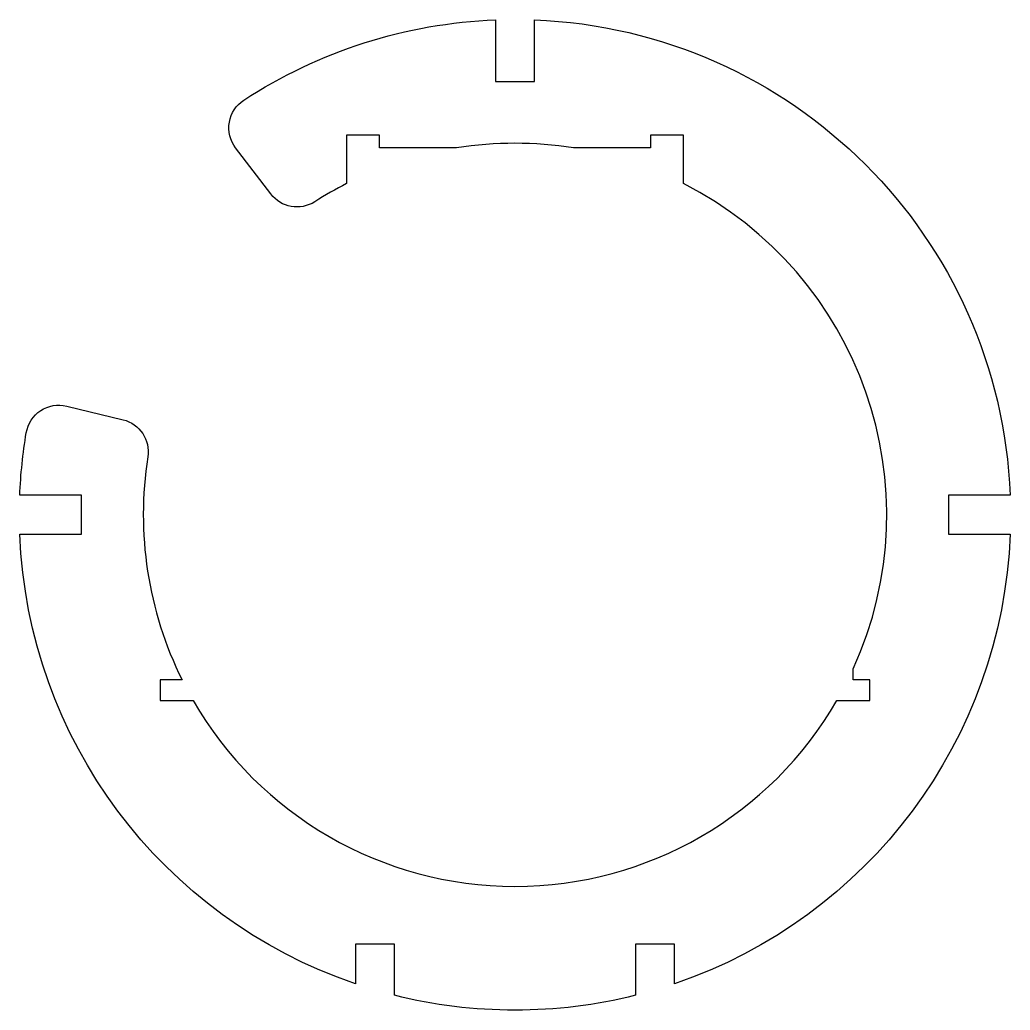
# Model space of a CAD drawing. Header units: inches. Extents: x -1.5 to 1.5, y -1.5 to 1.5.
import ezdxf

# ---------------------------------------------------------------- set-up
doc = ezdxf.new("R2010")
doc.units = ezdxf.units.IN
doc.layers.get('0').update_dxf_attribs({"linetype": 'CONTINUOUS'})

msp = doc.modelspace()

# ---------------------------------------------------------------- linework, layer by layer
msp.add_lwpolyline([(-0.8457, 1.1112, -0.435311), (-0.8208, 1.2555, -0.135733), (-0.0591, 1.4988), (-0.0591, 1.3125), (0.0591, 1.3125), (0.0591, 1.4988, -0.391329), (1.4988, 0.0591), (1.3125, 0.0591), (1.3125, -0.0591), (1.4988, -0.0591, -0.310294), (0.4831, -1.4201), (0.4831, -1.3), (0.365, -1.3), (0.365, -1.4549, -0.123523), (-0.365, -1.4549), (-0.365, -1.3), (-0.4831, -1.3), (-0.4831, -1.4201, -0.310294), (-1.4988, -0.0591), (-1.3125, -0.0591), (-1.3125, 0.0591), (-1.4988, 0.0591, -0.031812), (-1.4792, 0.2487, -0.435311), (-1.357, 0.3293), (-1.1865, 0.2879, -0.390475), (-1.1113, 0.1752, 0.155461), (-1.0078, -0.5), (-1.074, -0.5), (-1.074, -0.562), (-0.9746, -0.562, 0.577692), (0.9746, -0.562), (1.074, -0.562), (1.074, -0.5), (1.024, -0.5), (1.024, -0.4659, 0.401522), (0.51, 1.0028), (0.51, 1.15), (0.41, 1.15), (0.41, 1.111), (0.1769, 1.111, 0.079128), (-0.1769, 1.111), (-0.41, 1.111), (-0.41, 1.15), (-0.51, 1.15), (-0.51, 1.0028, 0.024575), (-0.6059, 0.9479, -0.390475), (-0.7394, 0.9716)], format="xyb", close=True)

doc.saveas('drawing.dxf')
